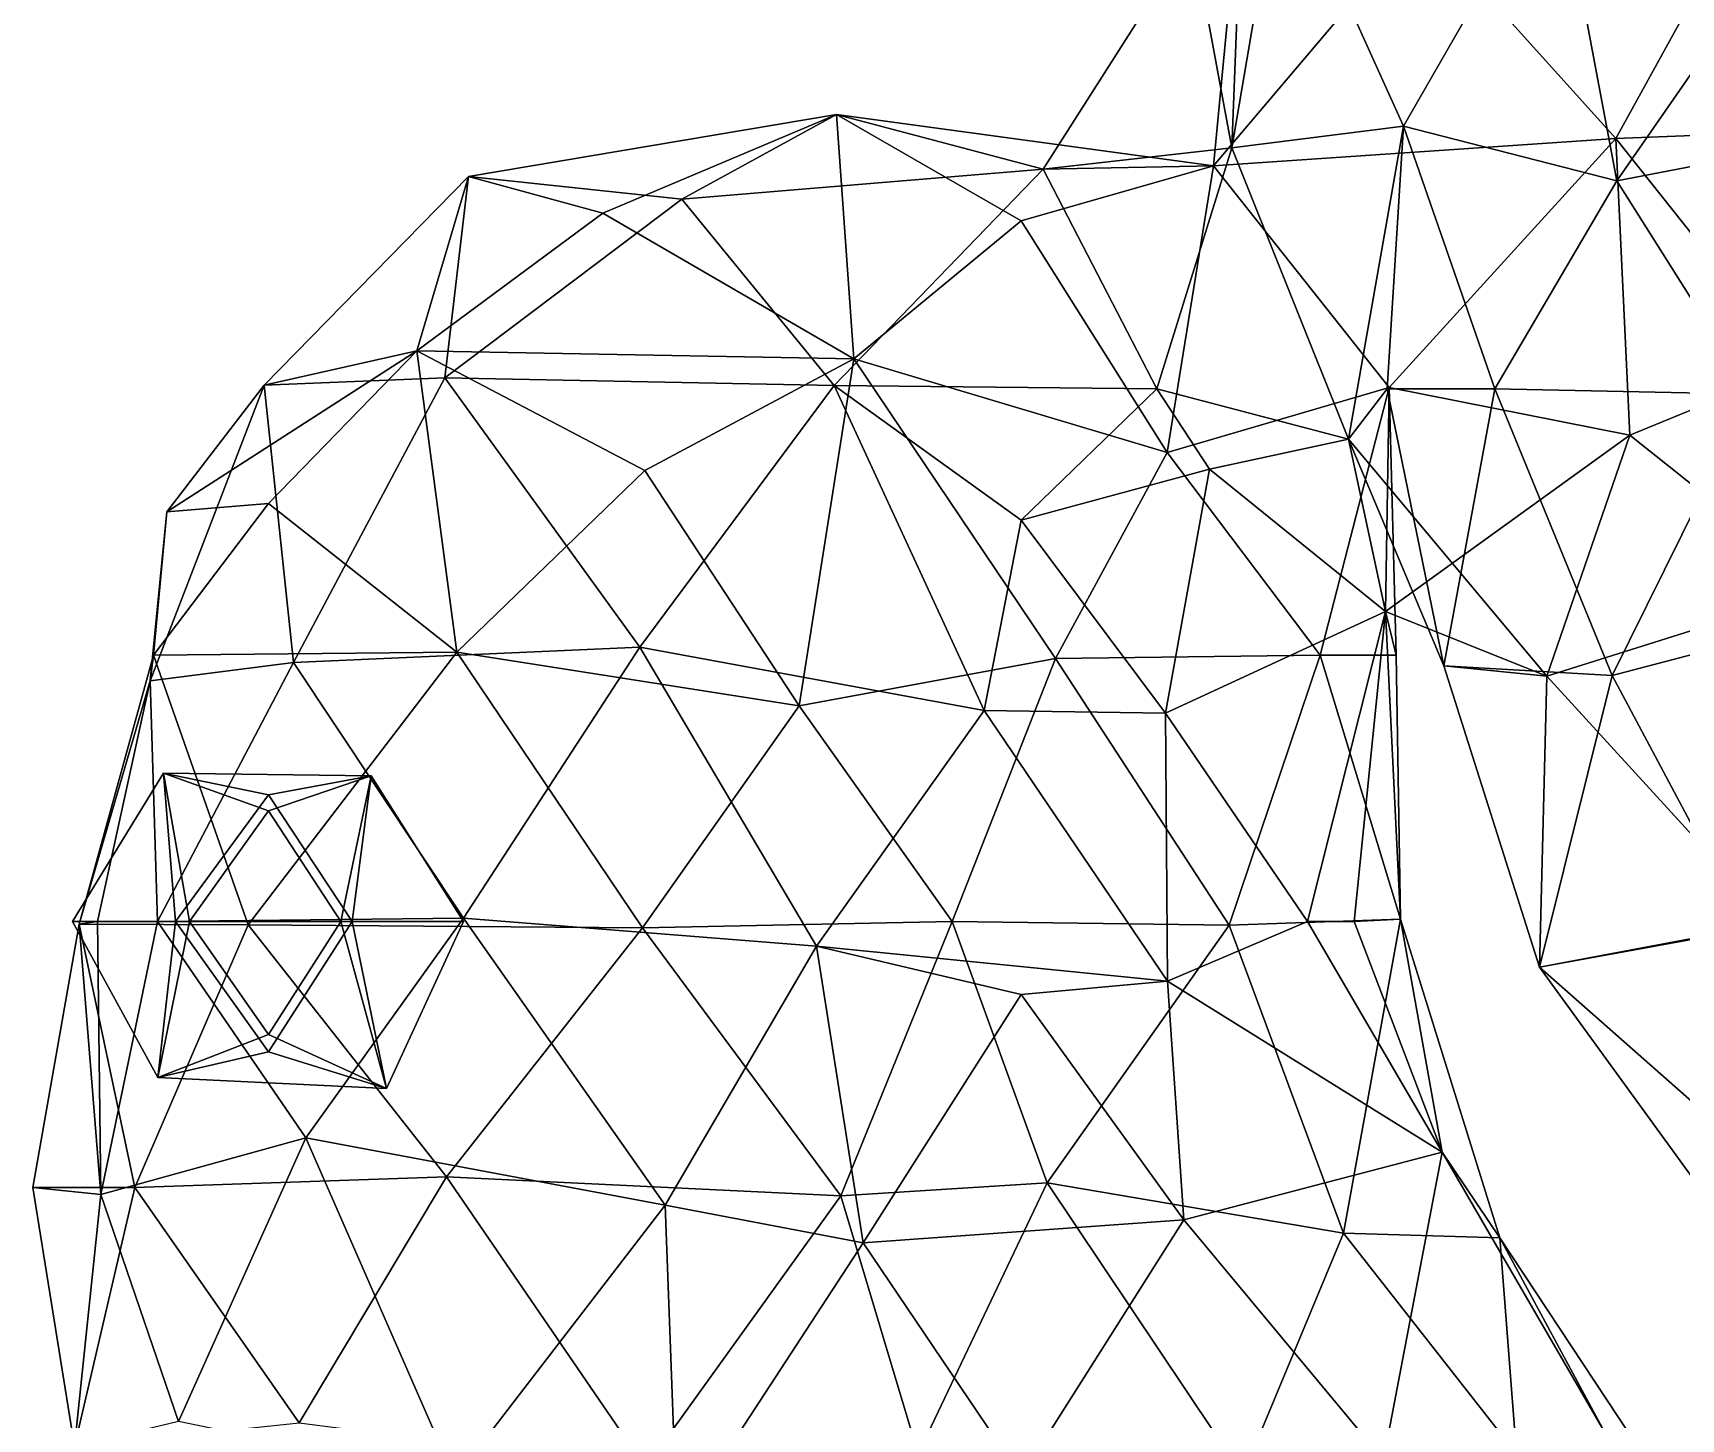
# Model space of a CAD drawing. Extents: x 290034 to 295698, y 4553723 to 4561693.
# Drawn here: x 291252.8 to 291363.1, y 4554009.3 to 4554102.1 of the extents above; entities that cross this region are included whole.
import ezdxf

# ---------------------------------------------------------------- set-up
doc = ezdxf.new("R2010")
doc.units = 0
doc.layers.add('Au_ppm_Pref_-_0_2', color=7, linetype='CONTINUOUS')

msp = doc.modelspace()

# ---------------------------------------------------------------- linework, layer by layer
at = {"layer": 'Au_ppm_Pref_-_0_2'}
for points in [[(291320.42, 4554092.96, 1781.62), (291333.8, 4554113.96, 1781.98), (291333.04, 4554094.37, 1787.26)], [(291333.8, 4554113.96, 1781.98), (291320.42, 4554092.96, 1781.62), (291331.82, 4554093.17, 1776.96)], [(291333.8, 4554113.96, 1781.98), (291329.42, 4554113.89, 1787.74), (291333.04, 4554094.37, 1787.26)], [(291333.04, 4554094.37, 1787.26), (291329.42, 4554113.89, 1787.74), (291336.36, 4554113.89, 1791.4)], [(291333.8, 4554113.96, 1781.98), (291331.82, 4554093.17, 1776.96), (291345.66, 4554109.53, 1778.02)], [(291333.04, 4554094.37, 1787.26), (291336.36, 4554113.89, 1791.4), (291344.52, 4554095.83, 1793.49)], [(291336.36, 4554113.89, 1791.4), (291354.78, 4554113.66, 1795.56), (291344.52, 4554095.83, 1793.49)], [(291344.52, 4554095.83, 1793.49), (291354.78, 4554113.66, 1795.56), (291358.8, 4554092.18, 1797.35)], [(291358.74, 4554095, 1776.84), (291369.19, 4554113.96, 1776.89), (291345.66, 4554109.53, 1778.02)], [(291358.8, 4554092.18, 1797.35), (291354.78, 4554113.66, 1795.56), (291371.74, 4554110.85, 1797.48)], [(291358.74, 4554095, 1776.84), (291380.46, 4554095.86, 1775.17), (291369.19, 4554113.96, 1776.89)], [(291371.74, 4554110.85, 1797.48), (291381.43, 4554096.51, 1799.98), (291358.8, 4554092.18, 1797.35)], [(291358.74, 4554095, 1776.84), (291345.66, 4554109.53, 1778.02), (291331.82, 4554093.17, 1776.96)], [(291290.93, 4554090, 1770.61), (291306.59, 4554096.6, 1776.03), (291281.95, 4554092.47, 1775.03)], [(291281.95, 4554092.47, 1775.03), (291306.59, 4554096.6, 1776.03), (291296.22, 4554090.95, 1781.26)], [(291307.74, 4554080.26, 1769.09), (291306.59, 4554096.6, 1776.03), (291290.93, 4554090, 1770.61)], [(291320.42, 4554092.96, 1781.62), (291296.22, 4554090.95, 1781.26), (291306.59, 4554096.6, 1776.03)], [(291331.82, 4554093.17, 1776.96), (291320.42, 4554092.96, 1781.62), (291306.59, 4554096.6, 1776.03)], [(291331.82, 4554093.17, 1776.96), (291306.59, 4554096.6, 1776.03), (291318.95, 4554089.5, 1772.11)], [(291307.74, 4554080.26, 1769.09), (291318.95, 4554089.5, 1772.11), (291306.59, 4554096.6, 1776.03)], [(291333.04, 4554094.37, 1787.26), (291344.52, 4554095.83, 1793.49), (291340.86, 4554074.88, 1788.78)], [(291343.44, 4554078.25, 1793.68), (291340.86, 4554074.88, 1788.78), (291344.52, 4554095.83, 1793.49)], [(291343.44, 4554078.25, 1793.68), (291344.52, 4554095.83, 1793.49), (291350.65, 4554078.25, 1796.55)], [(291344.52, 4554095.83, 1793.49), (291358.8, 4554092.18, 1797.35), (291350.65, 4554078.25, 1796.55)], [(291370.88, 4554079.75, 1777.08), (291380.46, 4554095.86, 1775.17), (291358.74, 4554095, 1776.84)], [(291367.83, 4554077.9, 1799.91), (291358.8, 4554092.18, 1797.35), (291381.43, 4554096.51, 1799.98)], [(291320.42, 4554092.96, 1781.62), (291333.04, 4554094.37, 1787.26), (291328.03, 4554078.25, 1783.45)], [(291340.86, 4554074.88, 1788.78), (291328.03, 4554078.25, 1783.45), (291333.04, 4554094.37, 1787.26)], [(291358.74, 4554095, 1776.84), (291331.82, 4554093.17, 1776.96), (291343.58, 4554078.33, 1776.44)], [(291358.74, 4554095, 1776.84), (291343.58, 4554078.33, 1776.44), (291359.68, 4554075.16, 1780.4)], [(291358.74, 4554095, 1776.84), (291359.68, 4554075.16, 1780.4), (291370.88, 4554079.75, 1777.08)], [(291280.36, 4554078.99, 1781.9), (291268.28, 4554078.5, 1776.14), (291281.95, 4554092.47, 1775.03)], [(291281.95, 4554092.47, 1775.03), (291268.28, 4554078.5, 1776.14), (291278.48, 4554080.79, 1768.64)], [(291278.48, 4554080.79, 1768.64), (291290.93, 4554090, 1770.61), (291281.95, 4554092.47, 1775.03)], [(291296.22, 4554090.95, 1781.26), (291280.36, 4554078.99, 1781.9), (291281.95, 4554092.47, 1775.03)], [(291296.22, 4554090.95, 1781.26), (291320.42, 4554092.96, 1781.62), (291306.43, 4554078.48, 1783.86)], [(291320.42, 4554092.96, 1781.62), (291328.03, 4554078.25, 1783.45), (291306.43, 4554078.48, 1783.86)], [(291331.82, 4554093.17, 1776.96), (291318.95, 4554089.5, 1772.11), (291328.71, 4554073.99, 1771.04)], [(291343.58, 4554078.33, 1776.44), (291331.82, 4554093.17, 1776.96), (291328.71, 4554073.99, 1771.04)], [(291358.8, 4554092.18, 1797.35), (291367.83, 4554077.9, 1799.91), (291350.65, 4554078.25, 1796.55)], [(291278.48, 4554080.79, 1768.64), (291307.74, 4554080.26, 1769.09), (291290.93, 4554090, 1770.61)], [(291306.43, 4554078.48, 1783.86), (291280.36, 4554078.99, 1781.9), (291296.22, 4554090.95, 1781.26)], [(291318.95, 4554089.5, 1772.11), (291307.74, 4554080.26, 1769.09), (291328.71, 4554073.99, 1771.04)], [(291261.76, 4554070.03, 1769.92), (291278.48, 4554080.79, 1768.64), (291268.28, 4554078.5, 1776.14)], [(291261.76, 4554070.03, 1769.92), (291268.55, 4554070.57, 1766.54), (291278.48, 4554080.79, 1768.64)], [(291268.55, 4554070.57, 1766.54), (291281.17, 4554060.62, 1763.9), (291278.48, 4554080.79, 1768.64)], [(291281.17, 4554060.62, 1763.9), (291293.75, 4554072.78, 1765.8), (291278.48, 4554080.79, 1768.64)], [(291293.75, 4554072.78, 1765.8), (291307.74, 4554080.26, 1769.09), (291278.48, 4554080.79, 1768.64)], [(291304.08, 4554057.03, 1766.18), (291307.74, 4554080.26, 1769.09), (291293.75, 4554072.78, 1765.8)], [(291321.23, 4554060.21, 1768.39), (291307.74, 4554080.26, 1769.09), (291304.08, 4554057.03, 1766.18)], [(291321.23, 4554060.21, 1768.39), (291328.71, 4554073.99, 1771.04), (291307.74, 4554080.26, 1769.09)], [(291270.23, 4554059.93, 1781.5), (291268.28, 4554078.5, 1776.14), (291280.36, 4554078.99, 1781.9)], [(291293.41, 4554060.96, 1784.33), (291270.23, 4554059.93, 1781.5), (291280.36, 4554078.99, 1781.9)], [(291293.41, 4554060.96, 1784.33), (291280.36, 4554078.99, 1781.9), (291306.43, 4554078.48, 1783.86)], [(291372.62, 4554064.85, 1783.14), (291370.88, 4554079.75, 1777.08), (291359.68, 4554075.16, 1780.4)], [(291270.23, 4554059.93, 1781.5), (291260.65, 4554058.71, 1775.15), (291268.28, 4554078.5, 1776.14)], [(291260.65, 4554058.71, 1775.15), (291261.76, 4554070.03, 1769.92), (291268.28, 4554078.5, 1776.14)], [(291316.46, 4554056.72, 1784.2), (291293.41, 4554060.96, 1784.33), (291306.43, 4554078.48, 1783.86)], [(291328.03, 4554078.25, 1783.45), (291318.95, 4554069.46, 1784.81), (291306.43, 4554078.48, 1783.86)], [(291318.95, 4554069.46, 1784.81), (291316.46, 4554056.72, 1784.2), (291306.43, 4554078.48, 1783.86)], [(291331.54, 4554072.88, 1783.59), (291318.95, 4554069.46, 1784.81), (291328.03, 4554078.25, 1783.45)], [(291331.54, 4554072.88, 1783.59), (291328.03, 4554078.25, 1783.45), (291340.86, 4554074.88, 1788.78)], [(291343.58, 4554078.33, 1776.44), (291328.71, 4554073.99, 1771.04), (291338.95, 4554060.43, 1772.37)], [(291344.05, 4554060.43, 1775.86), (291343.58, 4554078.33, 1776.44), (291338.95, 4554060.43, 1772.37)], [(291347.22, 4554059.72, 1793.68), (291340.86, 4554074.88, 1788.78), (291343.44, 4554078.25, 1793.68)], [(291343.32, 4554063.36, 1782.44), (291359.68, 4554075.16, 1780.4), (291343.58, 4554078.33, 1776.44)], [(291343.32, 4554063.36, 1782.44), (291343.58, 4554078.33, 1776.44), (291344.05, 4554060.43, 1775.86)], [(291347.22, 4554059.72, 1793.68), (291343.44, 4554078.25, 1793.68), (291350.65, 4554078.25, 1796.55)], [(291358.49, 4554059.06, 1798.76), (291347.22, 4554059.72, 1793.68), (291350.65, 4554078.25, 1796.55)], [(291350.65, 4554078.25, 1796.55), (291367.83, 4554077.9, 1799.91), (291358.49, 4554059.06, 1798.76)], [(291379.34, 4554064.53, 1802.21), (291358.49, 4554059.06, 1798.76), (291367.83, 4554077.9, 1799.91)], [(291343.32, 4554063.36, 1782.44), (291331.54, 4554072.88, 1783.59), (291340.86, 4554074.88, 1788.78)], [(291343.32, 4554063.36, 1782.44), (291340.86, 4554074.88, 1788.78), (291354.13, 4554059.02, 1787.85)], [(291354.13, 4554059.02, 1787.85), (291340.86, 4554074.88, 1788.78), (291347.22, 4554059.72, 1793.68)], [(291354.13, 4554059.02, 1787.85), (291359.68, 4554075.16, 1780.4), (291343.32, 4554063.36, 1782.44)], [(291359.68, 4554075.16, 1780.4), (291354.13, 4554059.02, 1787.85), (291372.62, 4554064.85, 1783.14)], [(291328.71, 4554073.99, 1771.04), (291321.23, 4554060.21, 1768.39), (291338.95, 4554060.43, 1772.37)], [(291293.75, 4554072.78, 1765.8), (291281.17, 4554060.62, 1763.9), (291304.08, 4554057.03, 1766.18)], [(291331.54, 4554072.88, 1783.59), (291328.61, 4554056.54, 1785.05), (291318.95, 4554069.46, 1784.81)], [(291343.32, 4554063.36, 1782.44), (291328.61, 4554056.54, 1785.05), (291331.54, 4554072.88, 1783.59)], [(291261.76, 4554070.03, 1769.92), (291260.86, 4554060.43, 1768.46), (291268.55, 4554070.57, 1766.54)], [(291268.55, 4554070.57, 1766.54), (291260.86, 4554060.43, 1768.46), (291281.17, 4554060.62, 1763.9)], [(291260.65, 4554058.71, 1775.15), (291260.86, 4554060.43, 1768.46), (291261.76, 4554070.03, 1769.92)], [(291328.61, 4554056.54, 1785.05), (291316.46, 4554056.72, 1784.2), (291318.95, 4554069.46, 1784.81)], [(291369.33, 4554042.41, 1787.68), (291372.62, 4554064.85, 1783.14), (291354.13, 4554059.02, 1787.85)], [(291358.49, 4554059.06, 1798.76), (291379.34, 4554064.53, 1802.21), (291367.52, 4554042.15, 1801.39)], [(291343.32, 4554063.36, 1782.44), (291338.11, 4554042.61, 1784.89), (291328.61, 4554056.54, 1785.05)], [(291343.32, 4554063.36, 1782.44), (291341.23, 4554042.61, 1781.8), (291338.11, 4554042.61, 1784.89)], [(291343.32, 4554063.36, 1782.44), (291344.33, 4554042.76, 1775.85), (291341.23, 4554042.61, 1781.8)], [(291343.32, 4554063.36, 1782.44), (291344.05, 4554060.43, 1775.86), (291344.33, 4554042.76, 1775.85)], [(291260.65, 4554058.71, 1775.15), (291255.89, 4554042.43, 1769.98), (291260.86, 4554060.43, 1768.46)], [(291255.89, 4554042.43, 1769.98), (291267.2, 4554042.38, 1763.42), (291260.86, 4554060.43, 1768.46)], [(291260.86, 4554060.43, 1768.46), (291267.2, 4554042.38, 1763.42), (291281.17, 4554060.62, 1763.9)], [(291293.6, 4554042.19, 1763.93), (291281.17, 4554060.62, 1763.9), (291267.2, 4554042.38, 1763.42)], [(291281.61, 4554042.83, 1781.65), (291270.23, 4554059.93, 1781.5), (291293.41, 4554060.96, 1784.33)], [(291293.6, 4554042.19, 1763.93), (291304.08, 4554057.03, 1766.18), (291281.17, 4554060.62, 1763.9)], [(291281.61, 4554042.83, 1781.65), (291293.41, 4554060.96, 1784.33), (291305.24, 4554040.95, 1783.73)], [(291316.46, 4554056.72, 1784.2), (291305.24, 4554040.95, 1783.73), (291293.41, 4554060.96, 1784.33)], [(291314.31, 4554042.61, 1766.16), (291321.23, 4554060.21, 1768.39), (291304.08, 4554057.03, 1766.18)], [(291321.23, 4554060.21, 1768.39), (291314.31, 4554042.61, 1766.16), (291332.86, 4554042.37, 1769.53)], [(291321.23, 4554060.21, 1768.39), (291332.86, 4554042.37, 1769.53), (291338.95, 4554060.43, 1772.37)], [(291338.95, 4554060.43, 1772.37), (291332.86, 4554042.37, 1769.53), (291344.33, 4554042.76, 1775.85)], [(291344.05, 4554060.43, 1775.86), (291338.95, 4554060.43, 1772.37), (291344.33, 4554042.76, 1775.85)], [(291260.65, 4554058.71, 1775.15), (291270.23, 4554059.93, 1781.5), (291261.12, 4554042.61, 1779.36)], [(291281.61, 4554042.83, 1781.65), (291261.12, 4554042.61, 1779.36), (291270.23, 4554059.93, 1781.5)], [(291358.49, 4554059.06, 1798.76), (291353.64, 4554039.56, 1793.58), (291347.22, 4554059.72, 1793.68)], [(291347.22, 4554059.72, 1793.68), (291353.64, 4554039.56, 1793.58), (291354.13, 4554059.02, 1787.85)], [(291358.49, 4554059.06, 1798.76), (291367.52, 4554042.15, 1801.39), (291353.64, 4554039.56, 1793.58)], [(291353.64, 4554039.56, 1793.58), (291369.33, 4554042.41, 1787.68), (291354.13, 4554059.02, 1787.85)], [(291257.11, 4554042.61, 1775.86), (291255.89, 4554042.43, 1769.98), (291260.65, 4554058.71, 1775.15)], [(291257.11, 4554042.61, 1775.86), (291260.65, 4554058.71, 1775.15), (291261.12, 4554042.61, 1779.36)], [(291304.08, 4554057.03, 1766.18), (291293.6, 4554042.19, 1763.93), (291314.31, 4554042.61, 1766.16)], [(291316.46, 4554056.72, 1784.2), (291328.74, 4554038.62, 1784.45), (291305.24, 4554040.95, 1783.73)], [(291328.74, 4554038.62, 1784.45), (291316.46, 4554056.72, 1784.2), (291328.61, 4554056.54, 1785.05)], [(291338.11, 4554042.61, 1784.89), (291328.74, 4554038.62, 1784.45), (291328.61, 4554056.54, 1785.05)], [(291255.44, 4554042.61, 1740.22), (291261.53, 4554052.54, 1740.22), (291263.27, 4554042.61, 1742.71)], [(291261.53, 4554052.54, 1740.22), (291255.44, 4554042.61, 1740.22), (291262.33, 4554042.61, 1737.29)], [(291261.53, 4554052.54, 1740.22), (291268.55, 4554050.02, 1742.69), (291263.27, 4554042.61, 1742.71)], [(291261.53, 4554052.54, 1740.22), (291275.43, 4554052.35, 1740.22), (291268.55, 4554050.02, 1742.69)], [(291261.53, 4554052.54, 1740.22), (291262.33, 4554042.61, 1737.29), (291268.55, 4554051.08, 1737.4)], [(291275.43, 4554052.35, 1740.22), (291261.53, 4554052.54, 1740.22), (291268.55, 4554051.08, 1737.4)], [(291273.41, 4554042.61, 1742.51), (291268.55, 4554050.02, 1742.69), (291275.43, 4554052.35, 1740.22)], [(291275.43, 4554052.35, 1740.22), (291268.55, 4554051.08, 1737.4), (291274.15, 4554042.61, 1737.58)], [(291273.41, 4554042.61, 1742.51), (291275.43, 4554052.35, 1740.22), (291281.61, 4554042.61, 1740.22)], [(291281.61, 4554042.61, 1740.22), (291275.43, 4554052.35, 1740.22), (291274.15, 4554042.61, 1737.58)], [(291268.55, 4554051.08, 1737.4), (291262.33, 4554042.61, 1737.29), (291274.15, 4554042.61, 1737.58)], [(291273.41, 4554042.61, 1742.51), (291263.27, 4554042.61, 1742.71), (291268.55, 4554050.02, 1742.69)], [(291261.16, 4554032.16, 1740.22), (291255.44, 4554042.61, 1740.22), (291263.27, 4554042.61, 1742.71)], [(291255.44, 4554042.61, 1740.22), (291261.16, 4554032.16, 1740.22), (291262.33, 4554042.61, 1737.29)], [(291257.34, 4554024.33, 1775.77), (291255.89, 4554042.43, 1769.98), (291257.11, 4554042.61, 1775.86)], [(291257.34, 4554024.33, 1775.77), (291257.11, 4554042.61, 1775.86), (291261.12, 4554042.61, 1779.36)], [(291257.34, 4554024.33, 1775.77), (291261.12, 4554042.61, 1779.36), (291271.07, 4554028.13, 1779.5)], [(291281.61, 4554042.83, 1781.65), (291271.07, 4554028.13, 1779.5), (291261.12, 4554042.61, 1779.36)], [(291261.16, 4554032.16, 1740.22), (291263.27, 4554042.61, 1742.71), (291268.55, 4554035.04, 1742.75)], [(291261.16, 4554032.16, 1740.22), (291268.55, 4554033.88, 1737.31), (291262.33, 4554042.61, 1737.29)], [(291274.15, 4554042.61, 1737.58), (291262.33, 4554042.61, 1737.29), (291268.55, 4554033.88, 1737.31)], [(291273.41, 4554042.61, 1742.51), (291268.55, 4554035.04, 1742.75), (291263.27, 4554042.61, 1742.71)], [(291273.41, 4554042.61, 1742.51), (291276.46, 4554031.43, 1740.22), (291268.55, 4554035.04, 1742.75)], [(291276.46, 4554031.43, 1740.22), (291274.15, 4554042.61, 1737.58), (291268.55, 4554033.88, 1737.31)], [(291281.61, 4554042.83, 1781.65), (291295.1, 4554023.63, 1780.63), (291271.07, 4554028.13, 1779.5)], [(291273.41, 4554042.61, 1742.51), (291281.61, 4554042.61, 1740.22), (291276.46, 4554031.43, 1740.22)], [(291276.46, 4554031.43, 1740.22), (291281.61, 4554042.61, 1740.22), (291274.15, 4554042.61, 1737.58)], [(291281.61, 4554042.83, 1781.65), (291305.24, 4554040.95, 1783.73), (291295.1, 4554023.63, 1780.63)], [(291314.31, 4554042.61, 1766.16), (291293.6, 4554042.19, 1763.93), (291306.88, 4554024.25, 1766.23)], [(291306.88, 4554024.25, 1766.23), (291320.69, 4554025.11, 1767.27), (291314.31, 4554042.61, 1766.16)], [(291332.86, 4554042.37, 1769.53), (291314.31, 4554042.61, 1766.16), (291320.69, 4554025.11, 1767.27)], [(291338.11, 4554042.61, 1784.89), (291347.12, 4554027.18, 1782.63), (291328.74, 4554038.62, 1784.45)], [(291332.86, 4554042.37, 1769.53), (291340.51, 4554021.76, 1770.4), (291344.33, 4554042.76, 1775.85)], [(291341.23, 4554042.61, 1781.8), (291347.12, 4554027.18, 1782.63), (291338.11, 4554042.61, 1784.89)], [(291340.51, 4554021.76, 1770.4), (291350.98, 4554021.43, 1775.86), (291344.33, 4554042.76, 1775.85)], [(291347.12, 4554027.18, 1782.63), (291341.23, 4554042.61, 1781.8), (291344.33, 4554042.76, 1775.85)], [(291347.12, 4554027.18, 1782.63), (291344.33, 4554042.76, 1775.85), (291350.98, 4554021.43, 1775.86)], [(291252.79, 4554024.8, 1769.92), (291255.89, 4554042.43, 1769.98), (291257.34, 4554024.33, 1775.77)], [(291259.62, 4554024.8, 1765.71), (291255.89, 4554042.43, 1769.98), (291252.79, 4554024.8, 1769.92)], [(291255.89, 4554042.43, 1769.98), (291259.62, 4554024.8, 1765.71), (291267.2, 4554042.38, 1763.42)], [(291267.2, 4554042.38, 1763.42), (291259.62, 4554024.8, 1765.71), (291280.48, 4554025.51, 1764.25)], [(291267.2, 4554042.38, 1763.42), (291280.48, 4554025.51, 1764.25), (291293.6, 4554042.19, 1763.93)], [(291306.88, 4554024.25, 1766.23), (291293.6, 4554042.19, 1763.93), (291280.48, 4554025.51, 1764.25)], [(291340.51, 4554021.76, 1770.4), (291332.86, 4554042.37, 1769.53), (291320.69, 4554025.11, 1767.27)], [(291353.64, 4554039.56, 1793.58), (291367.21, 4554020.87, 1793.61), (291369.33, 4554042.41, 1787.68)], [(291367.52, 4554042.15, 1801.39), (291365.52, 4554029.07, 1799.62), (291353.64, 4554039.56, 1793.58)], [(291308.37, 4554021.1, 1785.55), (291295.1, 4554023.63, 1780.63), (291305.24, 4554040.95, 1783.73)], [(291328.74, 4554038.62, 1784.45), (291318.95, 4554037.72, 1786.1), (291305.24, 4554040.95, 1783.73)], [(291318.95, 4554037.72, 1786.1), (291308.37, 4554021.1, 1785.55), (291305.24, 4554040.95, 1783.73)], [(291365.52, 4554029.07, 1799.62), (291367.21, 4554020.87, 1793.61), (291353.64, 4554039.56, 1793.58)], [(291318.95, 4554037.72, 1786.1), (291328.74, 4554038.62, 1784.45), (291329.83, 4554022.65, 1786.22)], [(291347.12, 4554027.18, 1782.63), (291329.83, 4554022.65, 1786.22), (291328.74, 4554038.62, 1784.45)], [(291329.83, 4554022.65, 1786.22), (291308.37, 4554021.1, 1785.55), (291318.95, 4554037.72, 1786.1)], [(291276.46, 4554031.43, 1740.22), (291261.16, 4554032.16, 1740.22), (291268.55, 4554035.04, 1742.75)], [(291261.16, 4554032.16, 1740.22), (291276.46, 4554031.43, 1740.22), (291268.55, 4554033.88, 1737.31)], [(291257.34, 4554024.33, 1775.77), (291271.07, 4554028.13, 1779.5), (291262.54, 4554009.15, 1777.49)], [(291262.54, 4554009.15, 1777.49), (291271.07, 4554028.13, 1779.5), (291281.03, 4554005.33, 1781.38)], [(291295.1, 4554023.63, 1780.63), (291281.03, 4554005.33, 1781.38), (291271.07, 4554028.13, 1779.5)], [(291329.83, 4554022.65, 1786.22), (291347.12, 4554027.18, 1782.63), (291343.2, 4554006.59, 1787.05)], [(291343.2, 4554006.59, 1787.05), (291347.12, 4554027.18, 1782.63), (291358, 4554008.41, 1782.23)], [(291347.12, 4554027.18, 1782.63), (291350.98, 4554021.43, 1775.86), (291358, 4554008.41, 1782.23)], [(291280.48, 4554025.51, 1764.25), (291259.62, 4554024.8, 1765.71), (291270.62, 4554009.05, 1765.65)], [(291280.48, 4554025.51, 1764.25), (291270.62, 4554009.05, 1765.65), (291293.79, 4554006.06, 1766.33)], [(291280.48, 4554025.51, 1764.25), (291293.79, 4554006.06, 1766.33), (291306.88, 4554024.25, 1766.23)], [(291312.04, 4554006.98, 1767.23), (291320.69, 4554025.11, 1767.27), (291306.88, 4554024.25, 1766.23)], [(291320.69, 4554025.11, 1767.27), (291312.04, 4554006.98, 1767.23), (291333.77, 4554005.55, 1769.01)], [(291340.51, 4554021.76, 1770.4), (291320.69, 4554025.11, 1767.27), (291333.77, 4554005.55, 1769.01)], [(291257.34, 4554024.33, 1775.77), (291255.57, 4554007.48, 1770.01), (291252.79, 4554024.8, 1769.92)], [(291259.62, 4554024.8, 1765.71), (291252.79, 4554024.8, 1769.92), (291255.57, 4554007.48, 1770.01)], [(291270.62, 4554009.05, 1765.65), (291259.62, 4554024.8, 1765.71), (291255.57, 4554007.48, 1770.01)], [(291257.34, 4554024.33, 1775.77), (291262.54, 4554009.15, 1777.49), (291255.57, 4554007.48, 1770.01)], [(291306.88, 4554024.25, 1766.23), (291293.79, 4554006.06, 1766.33), (291312.04, 4554006.98, 1767.23)], [(291295.1, 4554023.63, 1780.63), (291295.92, 4554002.04, 1787.54), (291281.03, 4554005.33, 1781.38)], [(291295.1, 4554023.63, 1780.63), (291308.37, 4554021.1, 1785.55), (291295.92, 4554002.04, 1787.54)], [(291329.83, 4554022.65, 1786.22), (291318.93, 4554005.44, 1787.28), (291308.37, 4554021.1, 1785.55)], [(291343.2, 4554006.59, 1787.05), (291318.93, 4554005.44, 1787.28), (291329.83, 4554022.65, 1786.22)], [(291340.51, 4554021.76, 1770.4), (291333.77, 4554005.55, 1769.01), (291352.09, 4554006.98, 1772.11)], [(291340.51, 4554021.76, 1770.4), (291352.09, 4554006.98, 1772.11), (291350.98, 4554021.43, 1775.86)], [(291318.93, 4554005.44, 1787.28), (291295.92, 4554002.04, 1787.54), (291308.37, 4554021.1, 1785.55)], [(291350.98, 4554021.43, 1775.86), (291360.52, 4554006.98, 1775.86), (291358, 4554008.41, 1782.23)], [(291350.98, 4554021.43, 1775.86), (291352.09, 4554006.98, 1772.11), (291360.52, 4554006.98, 1775.86)]]:
    msp.add_3dface(points, dxfattribs=at)

doc.saveas('drawing.dxf')
